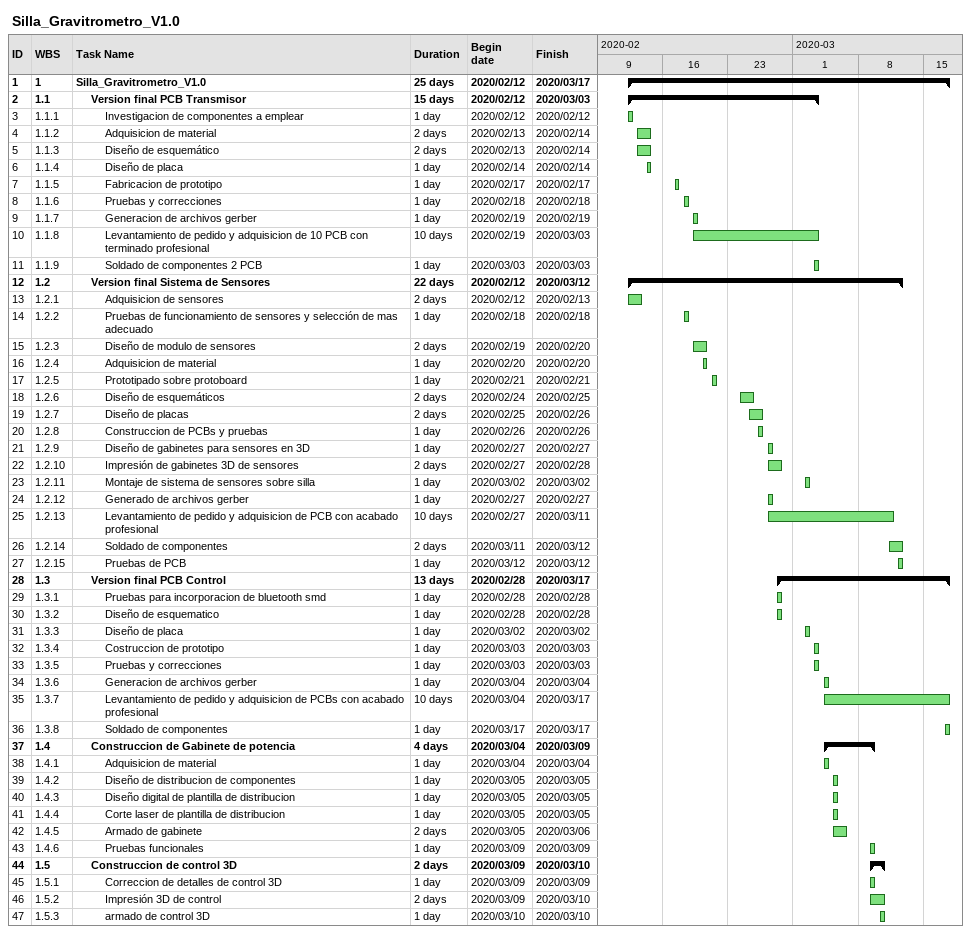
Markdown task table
Silla_Gravitrometro_V1.0

| ID | WBS | Task | Duration | Start | Finish |
|---|---|---|---|---|---|
| 1 | 1 | **Silla_Gravitrometro_V1.0** | 25d | 2020-02-12 | 2020-03-17 |
| 2 | 1.1 | **Version final PCB Transmisor** | 15d | 2020-02-12 | 2020-03-03 |
| 3 | 1.1.1 | Investigacion de componentes a emplear | 1d | 2020-02-12 | 2020-02-12 |
| 4 | 1.1.2 | Adquisicion de material | 2d | 2020-02-13 | 2020-02-14 |
| 5 | 1.1.3 | Diseño de esquemático | 2d | 2020-02-13 | 2020-02-14 |
| 6 | 1.1.4 | Diseño de placa | 1d | 2020-02-14 | 2020-02-14 |
| 7 | 1.1.5 | Fabricacion de prototipo | 1d | 2020-02-17 | 2020-02-17 |
| 8 | 1.1.6 | Pruebas y correcciones | 1d | 2020-02-18 | 2020-02-18 |
| 9 | 1.1.7 | Generacion de archivos gerber | 1d | 2020-02-19 | 2020-02-19 |
| 10 | 1.1.8 | Levantamiento de pedido y adquisicion de 10 PCB con terminado profesional | 10d | 2020-02-19 | 2020-03-03 |
| 11 | 1.1.9 | Soldado de componentes 2 PCB | 1d | 2020-03-03 | 2020-03-03 |
| 12 | 1.2 | **Version final Sistema de Sensores** | 22d | 2020-02-12 | 2020-03-12 |
| 13 | 1.2.1 | Adquisicion de sensores | 2d | 2020-02-12 | 2020-02-13 |
| 14 | 1.2.2 | Pruebas de funcionamiento de sensores y selección de mas adecuado | 1d | 2020-02-18 | 2020-02-18 |
| 15 | 1.2.3 | Diseño de modulo de sensores | 2d | 2020-02-19 | 2020-02-20 |
| 16 | 1.2.4 | Adquisicion de material | 1d | 2020-02-20 | 2020-02-20 |
| 17 | 1.2.5 | Prototipado sobre protoboard | 1d | 2020-02-21 | 2020-02-21 |
| 18 | 1.2.6 | Diseño de esquemáticos | 2d | 2020-02-24 | 2020-02-25 |
| 19 | 1.2.7 | Diseño de placas | 2d | 2020-02-25 | 2020-02-26 |
| 20 | 1.2.8 | Construccion de PCBs y pruebas | 1d | 2020-02-26 | 2020-02-26 |
| 21 | 1.2.9 | Diseño de gabinetes para sensores en 3D | 1d | 2020-02-27 | 2020-02-27 |
| 22 | 1.2.10 | Impresión de gabinetes 3D de sensores | 2d | 2020-02-27 | 2020-02-28 |
| 23 | 1.2.11 | Montaje de sistema de sensores sobre silla | 1d | 2020-03-02 | 2020-03-02 |
| 24 | 1.2.12 | Generado de archivos gerber | 1d | 2020-02-27 | 2020-02-27 |
| 25 | 1.2.13 | Levantamiento de pedido y adquisicion de PCB con acabado profesional | 10d | 2020-02-27 | 2020-03-11 |
| 26 | 1.2.14 | Soldado de componentes | 2d | 2020-03-11 | 2020-03-12 |
| 27 | 1.2.15 | Pruebas de PCB | 1d | 2020-03-12 | 2020-03-12 |
| 28 | 1.3 | **Version final PCB Control** | 13d | 2020-02-28 | 2020-03-17 |
| 29 | 1.3.1 | Pruebas para incorporacion de bluetooth smd | 1d | 2020-02-28 | 2020-02-28 |
| 30 | 1.3.2 | Diseño de esquematico | 1d | 2020-02-28 | 2020-02-28 |
| 31 | 1.3.3 | Diseño de placa | 1d | 2020-03-02 | 2020-03-02 |
| 32 | 1.3.4 | Costruccion de prototipo | 1d | 2020-03-03 | 2020-03-03 |
| 33 | 1.3.5 | Pruebas y correcciones | 1d | 2020-03-03 | 2020-03-03 |
| 34 | 1.3.6 | Generacion de archivos gerber | 1d | 2020-03-04 | 2020-03-04 |
| 35 | 1.3.7 | Levantamiento de pedido y adquisicion de PCBs con acabado profesional | 10d | 2020-03-04 | 2020-03-17 |
| 36 | 1.3.8 | Soldado de componentes | 1d | 2020-03-17 | 2020-03-17 |
| 37 | 1.4 | **Construccion de Gabinete de potencia** | 4d | 2020-03-04 | 2020-03-09 |
| 38 | 1.4.1 | Adquisicion de material | 1d | 2020-03-04 | 2020-03-04 |
| 39 | 1.4.2 | Diseño de distribucion de componentes | 1d | 2020-03-05 | 2020-03-05 |
| 40 | 1.4.3 | Diseño digital de plantilla de distribucion | 1d | 2020-03-05 | 2020-03-05 |
| 41 | 1.4.4 | Corte laser de plantilla de distribucion | 1d | 2020-03-05 | 2020-03-05 |
| 42 | 1.4.5 | Armado de gabinete | 2d | 2020-03-05 | 2020-03-06 |
| 43 | 1.4.6 | Pruebas funcionales | 1d | 2020-03-09 | 2020-03-09 |
| 44 | 1.5 | **Construccion de control 3D** | 2d | 2020-03-09 | 2020-03-10 |
| 45 | 1.5.1 | Correccion de detalles de control 3D | 1d | 2020-03-09 | 2020-03-09 |
| 46 | 1.5.2 | Impresión 3D de control | 2d | 2020-03-09 | 2020-03-10 |
| 47 | 1.5.3 | armado de control 3D | 1d | 2020-03-10 | 2020-03-10 |
